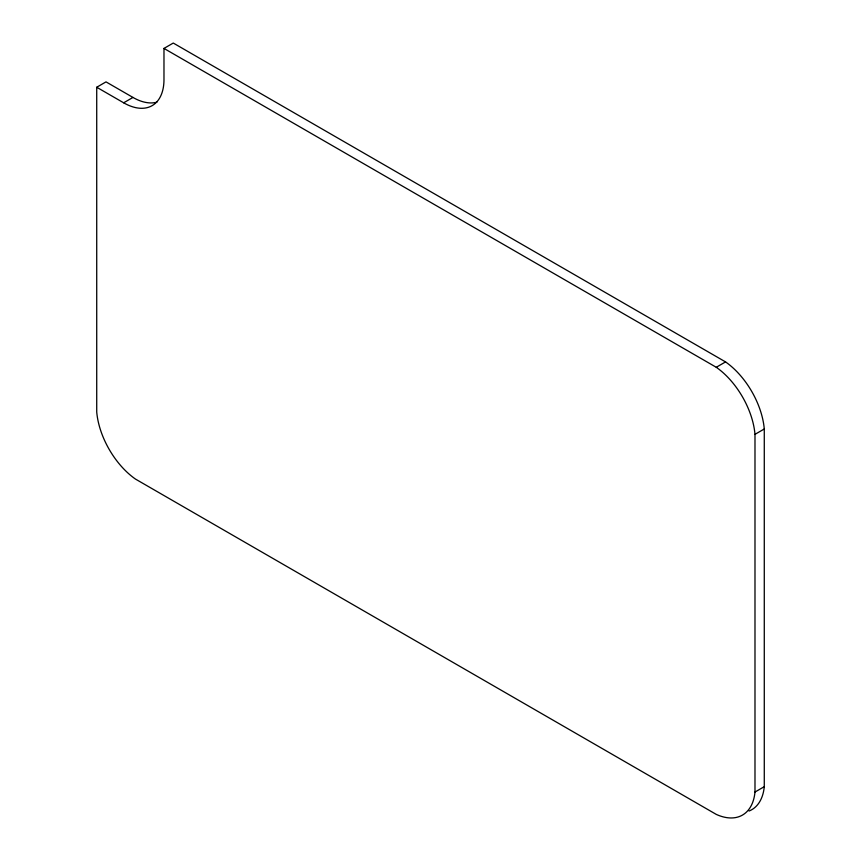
<?xml version="1.0" encoding="UTF-8"?>
<svg xmlns="http://www.w3.org/2000/svg" width="861" height="861" viewBox="0 0 861 861"><rect width="100%" height="100%" fill="white"/><g stroke="black" fill="none" stroke-linecap="round" stroke-linejoin="round"><path stroke-width="1.29" d="M96.723 87.252L123.661 102.803A57.009 32.912 60 0 0 163.977 79.524L163.977 48.42L173.265 43.05L725.554 361.911A61.605 35.57 60 0 1 764.277 428.982L764.277 786.674L754.989 792.034A61.605 35.57 60 0 1 716.266 814.398L135.446 479.06A61.605 35.57 60 0 1 96.723 411.988L96.723 87.252L106.011 81.881L132.96 97.433A57.009 32.912 60 0 0 156.896 102.168M123.661 102.803L132.96 97.433M163.977 48.42L716.266 367.281L725.554 361.911M754.989 792.034L754.989 434.342L764.277 428.982M716.266 367.281A61.605 35.57 60 0 1 754.989 434.342M764.277 786.674A61.605 35.57 60 0 1 749.038 811.03"/></g></svg>
